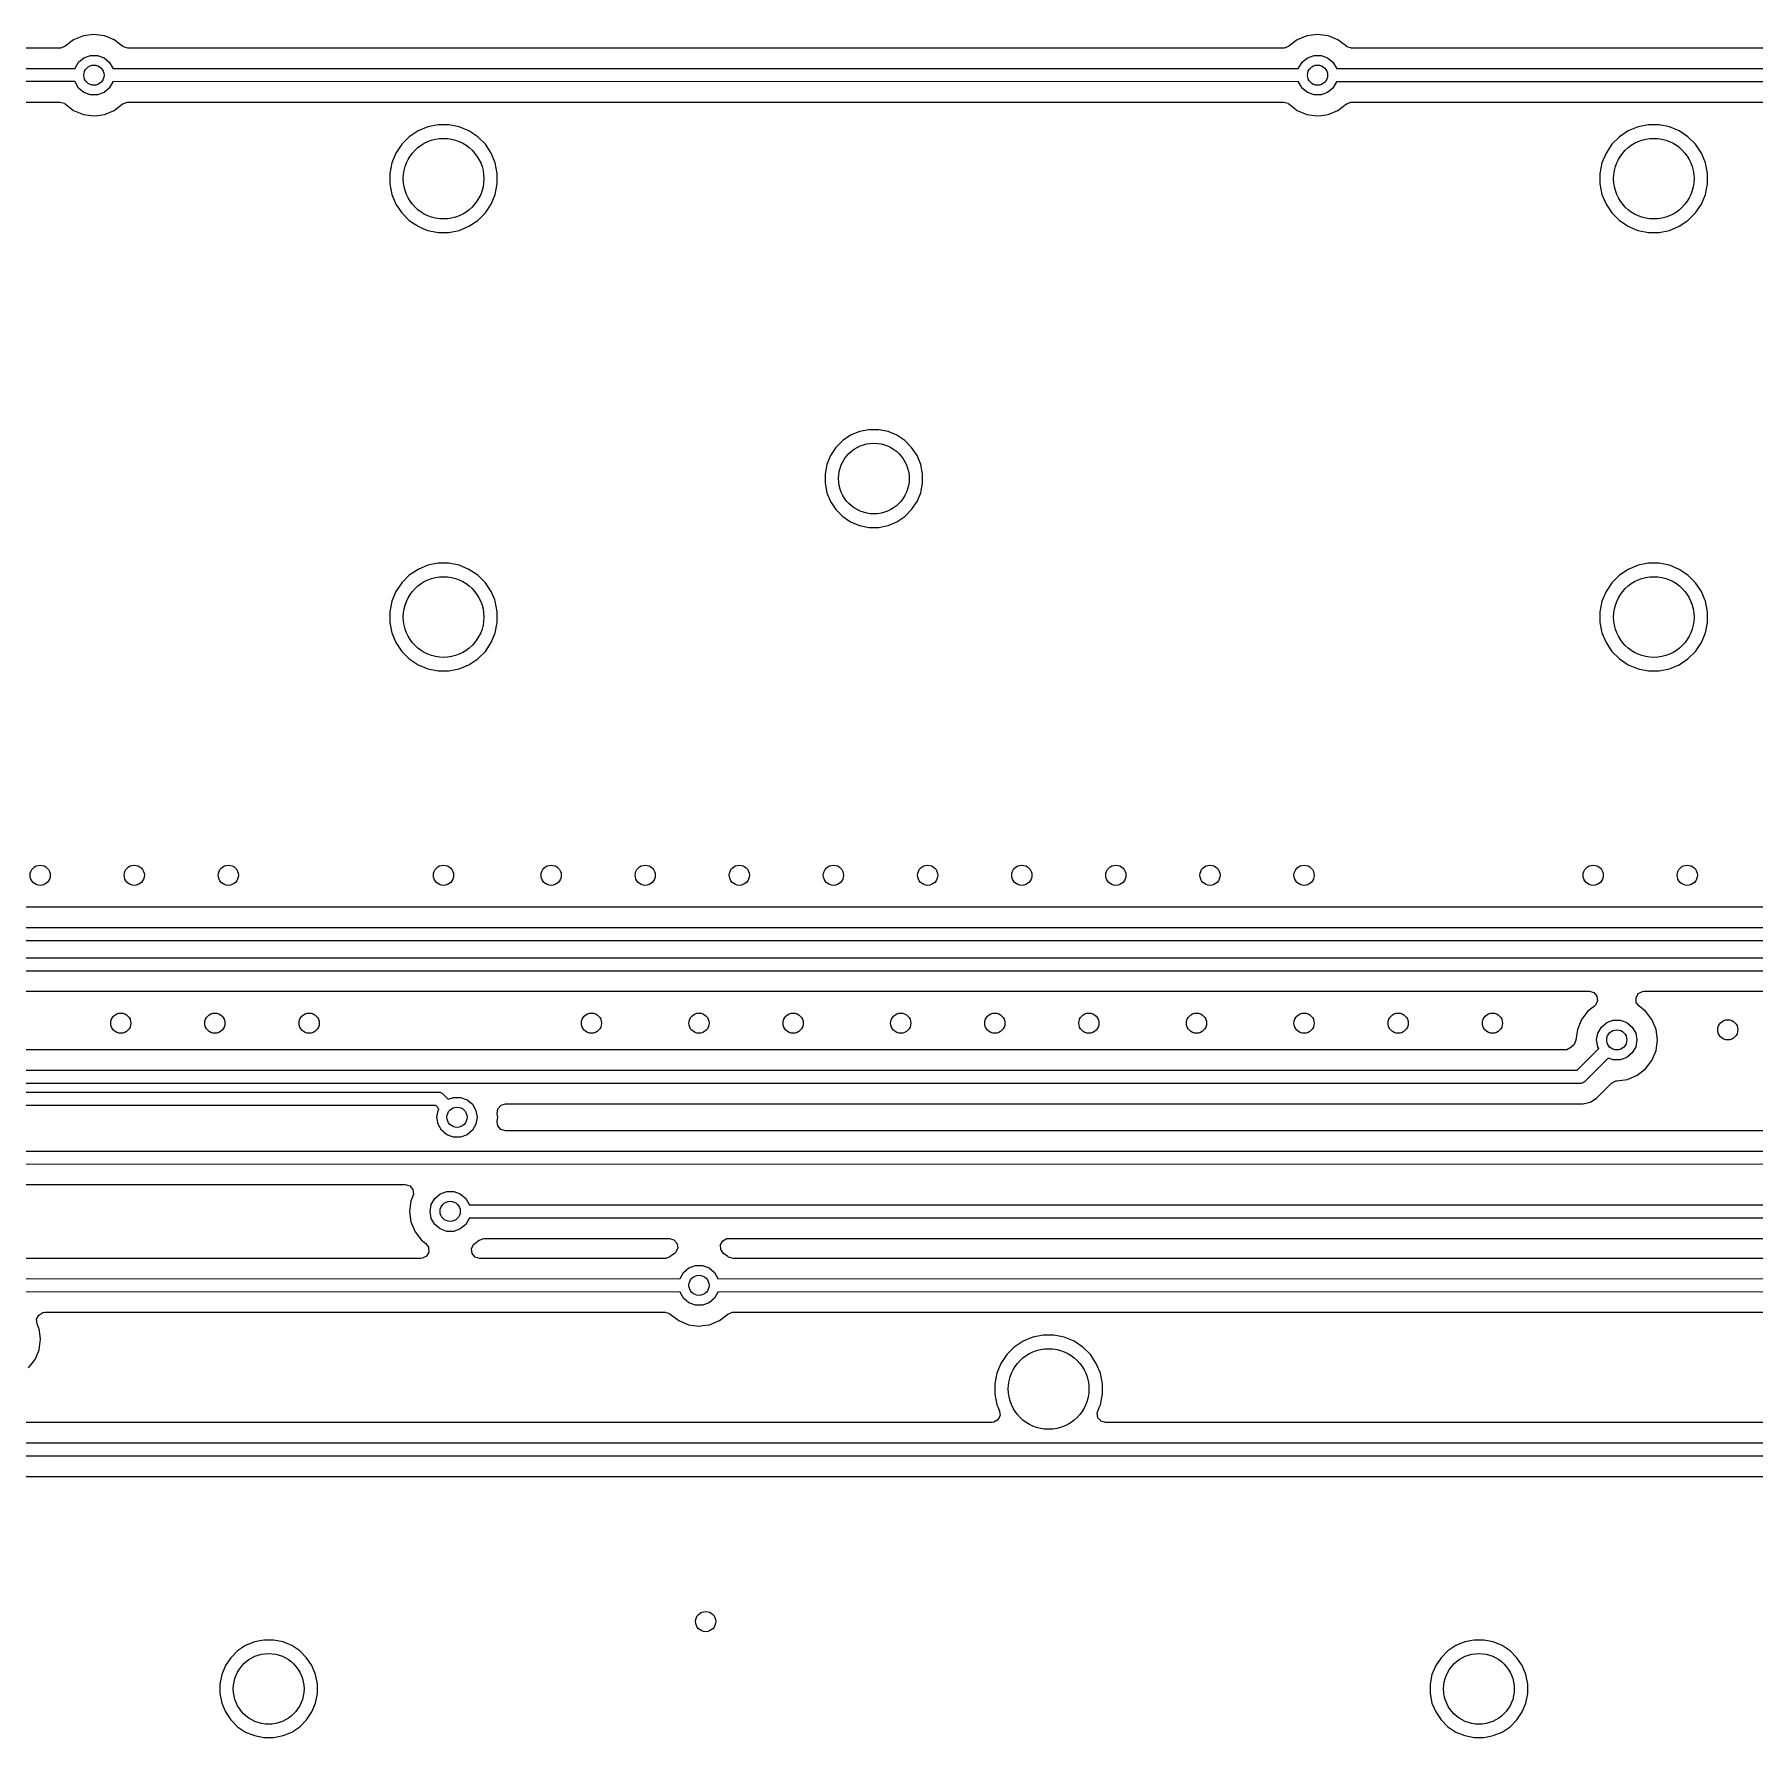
# Model space of a CAD drawing. Extents: x 0.7 to 11, y -6.1 to -1.6.
# Drawn here: x 6.536 to 7.543, y -4.887 to -3.89 of the extents above; entities that cross this region are included whole.
import ezdxf

# ---------------------------------------------------------------- set-up
doc = ezdxf.new("R2010")
doc.units = 0
doc.header["$MEASUREMENT"] = 0
doc.layers.add('BLACK', color=7, linetype='CONTINUOUS')

msp = doc.modelspace()

# ---------------------------------------------------------------- linework, layer by layer
at = {"layer": 'BLACK', "linetype": 'CONTINUOUS'}
for p, q in [((6.5509, -3.8976), (5.8821, -3.8976)), ((6.5513, -3.8976), (6.5509, -3.8976)), ((6.5539, -3.8966), (6.5513, -3.8976)), ((6.554, -3.8965), (6.5539, -3.8966)), ((6.5589, -3.8927), (6.554, -3.8965)), ((6.554, -3.8965), (6.554, -3.8965)), ((6.5647, -3.8904), (6.5589, -3.8927)), ((6.5589, -3.8927), (6.5589, -3.8927)), ((6.5709, -3.8895), (6.5647, -3.8904)), ((6.5647, -3.8904), (6.5647, -3.8904)), ((6.577, -3.8904), (6.5709, -3.8895)), ((6.5709, -3.8895), (6.5709, -3.8895)), ((6.5787, -3.891), (6.577, -3.8904)), ((6.577, -3.8904), (6.577, -3.8904)), ((6.5828, -3.8927), (6.5787, -3.891)), ((6.5877, -3.8965), (6.5828, -3.8927)), ((6.5878, -3.8966), (6.5877, -3.8965)), ((6.5877, -3.8965), (6.5877, -3.8965)), ((6.5882, -3.8968), (6.5878, -3.8966)), ((6.5908, -3.8976), (6.5882, -3.8968)), ((7.2675, -3.8976), (6.5908, -3.8976)), ((7.2679, -3.8976), (7.2675, -3.8976)), ((7.2704, -3.8966), (7.2679, -3.8976)), ((7.2705, -3.8965), (7.2704, -3.8966)), ((7.2755, -3.8927), (7.2705, -3.8965)), ((7.2705, -3.8965), (7.2705, -3.8965)), ((7.2812, -3.8904), (7.2755, -3.8927)), ((7.2755, -3.8927), (7.2755, -3.8927)), ((7.2874, -3.8895), (7.2812, -3.8904)), ((7.2812, -3.8904), (7.2812, -3.8904)), ((7.2936, -3.8904), (7.2874, -3.8895)), ((7.2874, -3.8895), (7.2874, -3.8895)), ((7.2952, -3.891), (7.2936, -3.8904)), ((7.2936, -3.8904), (7.2936, -3.8904)), ((7.2993, -3.8927), (7.2952, -3.891)), ((7.3043, -3.8965), (7.2993, -3.8927)), ((7.3044, -3.8966), (7.3043, -3.8965)), ((7.3043, -3.8965), (7.3043, -3.8965)), ((7.3047, -3.8968), (7.3044, -3.8966)), ((7.3073, -3.8976), (7.3047, -3.8968)), ((7.9682, -3.8976), (7.3073, -3.8976)), ((6.5598, -3.9093), (6.5618, -3.9058)), ((6.5618, -3.9058), (6.565, -3.9032)), ((6.565, -3.9032), (6.5688, -3.9018)), ((6.5688, -3.9018), (6.5729, -3.9018)), ((6.5729, -3.9018), (6.5768, -3.9032)), ((6.5768, -3.9032), (6.5799, -3.9058)), ((6.5799, -3.9058), (6.582, -3.9093)), ((7.2763, -3.9093), (7.2784, -3.9058)), ((7.2784, -3.9058), (7.2815, -3.9032)), ((7.2815, -3.9032), (7.2854, -3.9018)), ((7.2854, -3.9018), (7.2895, -3.9018)), ((7.2895, -3.9018), (7.2933, -3.9032)), ((7.2933, -3.9032), (7.2964, -3.9058)), ((7.2964, -3.9058), (7.2985, -3.9093)), ((5.8733, -3.9095), (6.5597, -3.9095)), ((6.5597, -3.9172), (5.8733, -3.9173)), ((6.5597, -3.9095), (6.5598, -3.9093)), ((6.5598, -3.9174), (6.5597, -3.9172)), ((6.5618, -3.921), (6.5598, -3.9174)), ((6.582, -3.9174), (6.5799, -3.921)), ((6.582, -3.9093), (6.582, -3.9095)), ((6.582, -3.9095), (7.2763, -3.9095)), ((7.2763, -3.9172), (6.582, -3.9173)), ((6.582, -3.9173), (6.582, -3.9174)), ((7.2763, -3.9095), (7.2763, -3.9093)), ((7.2763, -3.9174), (7.2763, -3.9172)), ((7.2784, -3.921), (7.2763, -3.9174)), ((7.2985, -3.9174), (7.2964, -3.921)), ((7.2985, -3.9093), (7.2985, -3.9095)), ((7.2985, -3.9095), (7.9771, -3.9095)), ((7.9771, -3.9172), (7.2985, -3.9173)), ((7.2985, -3.9173), (7.2985, -3.9174)), ((6.565, -3.9236), (6.5618, -3.921)), ((6.5688, -3.925), (6.565, -3.9236)), ((6.5729, -3.925), (6.5688, -3.925)), ((6.5768, -3.9236), (6.5729, -3.925)), ((6.5799, -3.921), (6.5768, -3.9236)), ((7.2815, -3.9236), (7.2784, -3.921)), ((7.2854, -3.925), (7.2815, -3.9236)), ((7.2895, -3.925), (7.2854, -3.925)), ((7.2933, -3.9236), (7.2895, -3.925)), ((7.2964, -3.921), (7.2933, -3.9236)), ((5.8821, -3.9292), (6.5509, -3.9292)), ((6.5509, -3.9292), (6.5536, -3.9299)), ((6.5536, -3.9299), (6.5539, -3.9302)), ((6.5539, -3.9302), (6.554, -3.9302)), ((6.554, -3.9302), (6.554, -3.9302)), ((6.554, -3.9302), (6.5589, -3.934)), ((6.5589, -3.934), (6.5647, -3.9364)), ((6.5647, -3.9364), (6.5678, -3.9368)), ((6.5678, -3.9368), (6.5709, -3.9372)), ((6.5709, -3.9372), (6.5729, -3.937)), ((6.5709, -3.9372), (6.5709, -3.9372)), ((6.5709, -3.9372), (6.5709, -3.9372)), ((6.5729, -3.937), (6.577, -3.9364)), ((6.577, -3.9364), (6.5828, -3.934)), ((6.5828, -3.934), (6.5877, -3.9302)), ((6.5877, -3.9302), (6.5877, -3.9302)), ((6.5877, -3.9302), (6.5878, -3.9302)), ((6.5878, -3.9302), (6.5904, -3.9292)), ((6.5904, -3.9292), (6.5908, -3.9292)), ((6.5908, -3.9292), (7.2675, -3.9292)), ((7.2675, -3.9292), (7.2701, -3.9299)), ((7.2701, -3.9299), (7.2704, -3.9302)), ((7.2704, -3.9302), (7.2705, -3.9302)), ((7.2705, -3.9302), (7.2705, -3.9302)), ((7.2705, -3.9302), (7.2755, -3.934)), ((7.2755, -3.934), (7.2812, -3.9364)), ((7.2812, -3.9364), (7.2843, -3.9368)), ((7.2843, -3.9368), (7.2874, -3.9372)), ((7.2874, -3.9372), (7.2895, -3.937)), ((7.2874, -3.9372), (7.2874, -3.9372)), ((7.2874, -3.9372), (7.2874, -3.9372)), ((7.2895, -3.937), (7.2936, -3.9364)), ((7.2936, -3.9364), (7.2993, -3.934)), ((7.2993, -3.934), (7.3043, -3.9302)), ((7.3043, -3.9302), (7.3043, -3.9302)), ((7.3043, -3.9302), (7.3044, -3.9302)), ((7.3044, -3.9302), (7.3069, -3.9292)), ((7.3069, -3.9292), (7.3073, -3.9292)), ((7.3073, -3.9292), (7.9682, -3.9292)), ((6.7607, -3.9461), (6.7555, -3.9495)), ((6.7664, -3.9437), (6.7607, -3.9461)), ((6.7607, -3.9461), (6.7607, -3.9461)), ((6.7725, -3.9425), (6.7664, -3.9437)), ((6.7664, -3.9437), (6.7664, -3.9437)), ((6.7787, -3.9425), (6.7725, -3.9425)), ((6.7725, -3.9425), (6.7725, -3.9425)), ((6.7848, -3.9437), (6.7787, -3.9425)), ((6.7787, -3.9425), (6.7787, -3.9425)), ((6.7905, -3.9461), (6.7848, -3.9437)), ((6.7848, -3.9437), (6.7848, -3.9437)), ((6.7957, -3.9495), (6.7905, -3.9461)), ((6.7905, -3.9461), (6.7905, -3.9461)), ((7.4693, -3.9461), (7.4642, -3.9495)), ((7.4751, -3.9437), (7.4693, -3.9461)), ((7.4693, -3.9461), (7.4693, -3.9461)), ((7.4811, -3.9425), (7.4751, -3.9437)), ((7.4751, -3.9437), (7.4751, -3.9437)), ((7.4874, -3.9425), (7.4811, -3.9425)), ((7.4811, -3.9425), (7.4811, -3.9425)), ((7.4934, -3.9437), (7.4874, -3.9425)), ((7.4874, -3.9425), (7.4874, -3.9425)), ((7.4992, -3.9461), (7.4934, -3.9437)), ((7.4934, -3.9437), (7.4934, -3.9437)), ((7.5043, -3.9495), (7.4992, -3.9461)), ((7.4992, -3.9461), (7.4992, -3.9461)), ((6.7511, -3.9539), (6.7477, -3.9591)), ((6.7555, -3.9495), (6.7511, -3.9539)), ((6.7511, -3.9539), (6.7511, -3.9539)), ((6.7555, -3.9495), (6.7555, -3.9495)), ((6.8001, -3.9539), (6.7957, -3.9495)), ((6.7957, -3.9495), (6.7957, -3.9495)), ((6.8035, -3.9591), (6.8001, -3.9539)), ((6.8001, -3.9539), (6.8001, -3.9539)), ((7.4598, -3.9539), (7.4563, -3.9591)), ((7.4642, -3.9495), (7.4598, -3.9539)), ((7.4598, -3.9539), (7.4598, -3.9539)), ((7.4642, -3.9495), (7.4642, -3.9495)), ((7.5087, -3.9539), (7.5043, -3.9495)), ((7.5043, -3.9495), (7.5043, -3.9495)), ((7.5122, -3.9591), (7.5087, -3.9539)), ((7.5087, -3.9539), (7.5087, -3.9539)), ((6.7453, -3.9648), (6.7441, -3.9709)), ((6.7477, -3.9591), (6.7453, -3.9648)), ((6.7453, -3.9648), (6.7453, -3.9648)), ((6.7477, -3.9591), (6.7477, -3.9591)), ((6.8059, -3.9648), (6.8035, -3.9591)), ((6.8035, -3.9591), (6.8035, -3.9591)), ((6.8071, -3.9709), (6.8059, -3.9648)), ((6.8059, -3.9648), (6.8059, -3.9648)), ((6.8059, -3.9648), (6.8059, -3.9648)), ((7.4539, -3.9648), (7.4527, -3.9709)), ((7.4563, -3.9591), (7.4539, -3.9648)), ((7.4539, -3.9648), (7.4539, -3.9648)), ((7.4563, -3.9591), (7.4563, -3.9591)), ((7.5146, -3.9648), (7.5122, -3.9591)), ((7.5122, -3.9591), (7.5122, -3.9591)), ((7.5158, -3.9709), (7.5146, -3.9648)), ((7.5146, -3.9648), (7.5146, -3.9648)), ((7.5146, -3.9648), (7.5146, -3.9648)), ((6.7441, -3.9709), (6.7441, -3.9771)), ((6.7441, -3.9771), (6.7453, -3.9832)), ((6.8059, -3.9832), (6.8071, -3.9771)), ((6.8071, -3.9771), (6.8071, -3.9709)), ((6.8071, -3.9709), (6.8071, -3.9709)), ((6.8071, -3.9709), (6.8071, -3.9709)), ((7.4527, -3.9709), (7.4527, -3.9771)), ((7.4527, -3.9771), (7.4539, -3.9832)), ((7.5146, -3.9832), (7.5158, -3.9771)), ((7.5158, -3.9771), (7.5158, -3.9709)), ((7.5158, -3.9709), (7.5158, -3.9709)), ((7.5158, -3.9709), (7.5158, -3.9709)), ((6.7453, -3.9832), (6.7453, -3.9832)), ((6.7453, -3.9832), (6.7477, -3.9889)), ((6.8035, -3.9889), (6.8059, -3.9832)), ((7.4539, -3.9832), (7.4539, -3.9832)), ((7.4539, -3.9832), (7.4563, -3.9889)), ((7.5122, -3.9889), (7.5146, -3.9832)), ((6.7477, -3.9889), (6.7477, -3.9889)), ((6.7477, -3.9889), (6.7511, -3.9941)), ((6.7511, -3.9941), (6.7511, -3.9941)), ((6.7511, -3.9941), (6.7555, -3.9985)), ((6.7555, -3.9985), (6.7555, -3.9985)), ((6.7555, -3.9985), (6.7607, -4.0019)), ((6.7905, -4.0019), (6.7957, -3.9985)), ((6.7957, -3.9985), (6.8001, -3.9941)), ((6.8001, -3.9941), (6.8035, -3.9889)), ((7.4563, -3.9889), (7.4563, -3.9889)), ((7.4563, -3.9889), (7.4598, -3.9941)), ((7.4598, -3.9941), (7.4598, -3.9941)), ((7.4598, -3.9941), (7.4642, -3.9985)), ((7.4642, -3.9985), (7.4642, -3.9985)), ((7.4642, -3.9985), (7.4693, -4.0019)), ((7.4992, -4.0019), (7.5043, -3.9985)), ((7.5043, -3.9985), (7.5087, -3.9941)), ((7.5087, -3.9941), (7.5122, -3.9889)), ((6.7607, -4.0019), (6.7607, -4.0019)), ((6.7607, -4.0019), (6.7638, -4.0033)), ((6.7638, -4.0033), (6.7664, -4.0043)), ((6.7664, -4.0043), (6.7725, -4.0055)), ((6.7725, -4.0055), (6.7725, -4.0055)), ((6.7725, -4.0055), (6.7725, -4.0055)), ((6.7725, -4.0055), (6.7787, -4.0055)), ((6.7787, -4.0055), (6.7848, -4.0043)), ((6.7787, -4.0055), (6.7787, -4.0055)), ((6.7848, -4.0043), (6.7905, -4.0019)), ((7.4693, -4.0019), (7.4693, -4.0019)), ((7.4693, -4.0019), (7.4725, -4.0033)), ((7.4725, -4.0033), (7.4751, -4.0043)), ((7.4751, -4.0043), (7.4811, -4.0055)), ((7.4811, -4.0055), (7.4811, -4.0055)), ((7.4811, -4.0055), (7.4811, -4.0055)), ((7.4811, -4.0055), (7.4874, -4.0055)), ((7.4874, -4.0055), (7.4934, -4.0043)), ((7.4874, -4.0055), (7.4874, -4.0055)), ((7.4934, -4.0043), (7.4992, -4.0019)), ((7.0094, -4.1274), (7.0054, -4.1314)), ((7.014, -4.1243), (7.0094, -4.1274)), ((7.0094, -4.1274), (7.0094, -4.1274)), ((7.0192, -4.1221), (7.014, -4.1243)), ((7.014, -4.1243), (7.014, -4.1243)), ((7.0247, -4.121), (7.0192, -4.1221)), ((7.0192, -4.1221), (7.0192, -4.1221)), ((7.0304, -4.121), (7.0247, -4.121)), ((7.0247, -4.121), (7.0247, -4.121)), ((7.0359, -4.1221), (7.0304, -4.121)), ((7.0304, -4.121), (7.0304, -4.121)), ((7.0411, -4.1243), (7.0359, -4.1221)), ((7.0359, -4.1221), (7.0359, -4.1221)), ((7.0458, -4.1274), (7.0411, -4.1243)), ((7.0411, -4.1243), (7.0411, -4.1243)), ((7.0497, -4.1314), (7.0458, -4.1274)), ((7.0458, -4.1274), (7.0458, -4.1274)), ((7.0022, -4.1361), (7.0001, -4.1413)), ((7.0054, -4.1314), (7.0022, -4.1361)), ((7.0022, -4.1361), (7.0022, -4.1361)), ((7.0054, -4.1314), (7.0054, -4.1314)), ((7.0529, -4.1361), (7.0497, -4.1314)), ((7.0497, -4.1314), (7.0497, -4.1314)), ((7.055, -4.1413), (7.0529, -4.1361)), ((7.0529, -4.1361), (7.0529, -4.1361)), ((7.0529, -4.1361), (7.0529, -4.1361)), ((7.0001, -4.1413), (6.999, -4.1468)), ((6.999, -4.1468), (6.999, -4.1468)), ((6.999, -4.1468), (6.999, -4.1524)), ((7.0001, -4.1413), (7.0001, -4.1413)), ((7.0561, -4.1468), (7.055, -4.1413)), ((7.055, -4.1413), (7.055, -4.1413)), ((7.055, -4.1413), (7.055, -4.1413)), ((7.0561, -4.1524), (7.0561, -4.1468)), ((7.0561, -4.1468), (7.0561, -4.1468)), ((6.999, -4.1524), (6.999, -4.1524)), ((6.999, -4.1524), (6.999, -4.1524)), ((6.999, -4.1524), (7.0001, -4.1579)), ((7.0001, -4.1579), (7.0001, -4.1579)), ((7.0001, -4.1579), (7.0022, -4.1631)), ((7.0529, -4.1631), (7.055, -4.1579)), ((7.055, -4.1579), (7.0561, -4.1524)), ((7.0561, -4.1524), (7.0561, -4.1524)), ((7.0022, -4.1631), (7.0022, -4.1631)), ((7.0022, -4.1631), (7.0054, -4.1678)), ((7.0054, -4.1678), (7.0054, -4.1678)), ((7.0054, -4.1678), (7.0094, -4.1718)), ((7.0458, -4.1718), (7.0497, -4.1678)), ((7.0497, -4.1678), (7.0529, -4.1631)), ((7.0094, -4.1718), (7.0094, -4.1718)), ((7.0094, -4.1718), (7.014, -4.1749)), ((7.014, -4.1749), (7.014, -4.1749)), ((7.014, -4.1749), (7.014, -4.1749)), ((7.014, -4.1749), (7.0192, -4.1771)), ((7.0192, -4.1771), (7.0192, -4.1771)), ((7.0192, -4.1771), (7.0192, -4.1771)), ((7.0192, -4.1771), (7.0247, -4.1782)), ((7.0247, -4.1782), (7.0247, -4.1782)), ((7.0247, -4.1782), (7.0304, -4.1782)), ((7.0304, -4.1782), (7.0341, -4.1774)), ((7.0341, -4.1774), (7.0359, -4.1771)), ((7.0359, -4.1771), (7.0411, -4.1749)), ((7.0411, -4.1749), (7.0458, -4.1718)), ((6.7725, -4.1992), (6.7664, -4.2004)), ((6.7787, -4.1992), (6.7725, -4.1992)), ((6.7725, -4.1992), (6.7725, -4.1992)), ((6.7848, -4.2004), (6.7787, -4.1992)), ((6.7787, -4.1992), (6.7787, -4.1992)), ((7.4811, -4.1992), (7.4751, -4.2004)), ((7.4874, -4.1992), (7.4811, -4.1992)), ((7.4811, -4.1992), (7.4811, -4.1992)), ((7.4934, -4.2004), (7.4874, -4.1992)), ((7.4874, -4.1992), (7.4874, -4.1992)), ((6.7555, -4.2062), (6.7511, -4.2106)), ((6.7607, -4.2028), (6.7555, -4.2062)), ((6.7555, -4.2062), (6.7555, -4.2062)), ((6.7664, -4.2004), (6.7607, -4.2028)), ((6.7607, -4.2028), (6.7607, -4.2028)), ((6.7664, -4.2004), (6.7664, -4.2004)), ((6.7905, -4.2028), (6.7848, -4.2004)), ((6.7848, -4.2004), (6.7848, -4.2004)), ((6.7957, -4.2062), (6.7905, -4.2028)), ((6.7905, -4.2028), (6.7905, -4.2028)), ((6.8001, -4.2106), (6.7957, -4.2062)), ((6.7957, -4.2062), (6.7957, -4.2062)), ((7.4642, -4.2062), (7.4598, -4.2106)), ((7.4693, -4.2028), (7.4642, -4.2062)), ((7.4642, -4.2062), (7.4642, -4.2062)), ((7.4751, -4.2004), (7.4693, -4.2028)), ((7.4693, -4.2028), (7.4693, -4.2028)), ((7.4751, -4.2004), (7.4751, -4.2004)), ((7.4992, -4.2028), (7.4934, -4.2004)), ((7.4934, -4.2004), (7.4934, -4.2004)), ((7.5043, -4.2062), (7.4992, -4.2028)), ((7.4992, -4.2028), (7.4992, -4.2028)), ((7.5087, -4.2106), (7.5043, -4.2062)), ((7.5043, -4.2062), (7.5043, -4.2062)), ((6.7477, -4.2158), (6.7453, -4.2215)), ((6.7511, -4.2106), (6.7477, -4.2158)), ((6.7477, -4.2158), (6.7477, -4.2158)), ((6.7511, -4.2106), (6.7511, -4.2106)), ((6.8035, -4.2158), (6.8001, -4.2106)), ((6.8001, -4.2106), (6.8001, -4.2106)), ((6.8056, -4.2207), (6.8035, -4.2158)), ((6.8035, -4.2158), (6.8035, -4.2158)), ((7.4563, -4.2158), (7.4539, -4.2215)), ((7.4598, -4.2106), (7.4563, -4.2158)), ((7.4563, -4.2158), (7.4563, -4.2158)), ((7.4598, -4.2106), (7.4598, -4.2106)), ((7.5122, -4.2158), (7.5087, -4.2106)), ((7.5087, -4.2106), (7.5087, -4.2106)), ((7.5142, -4.2207), (7.5122, -4.2158)), ((7.5122, -4.2158), (7.5122, -4.2158)), ((6.7453, -4.2215), (6.7441, -4.2276)), ((6.7441, -4.2276), (6.7441, -4.2338)), ((6.7453, -4.2215), (6.7453, -4.2215)), ((6.8059, -4.2215), (6.8056, -4.2207)), ((6.8071, -4.2276), (6.8059, -4.2215)), ((6.8059, -4.2215), (6.8059, -4.2215)), ((6.8071, -4.2338), (6.8071, -4.2276)), ((6.8071, -4.2276), (6.8071, -4.2276)), ((6.8071, -4.2276), (6.8071, -4.2276)), ((7.4539, -4.2215), (7.4527, -4.2276)), ((7.4527, -4.2276), (7.4527, -4.2338)), ((7.4539, -4.2215), (7.4539, -4.2215)), ((7.5146, -4.2215), (7.5142, -4.2207)), ((7.5158, -4.2276), (7.5146, -4.2215)), ((7.5146, -4.2215), (7.5146, -4.2215)), ((7.5158, -4.2338), (7.5158, -4.2276)), ((7.5158, -4.2276), (7.5158, -4.2276)), ((7.5158, -4.2276), (7.5158, -4.2276)), ((6.7441, -4.2338), (6.7453, -4.2399)), ((6.7453, -4.2399), (6.7453, -4.2399)), ((6.7453, -4.2399), (6.7477, -4.2456)), ((6.8035, -4.2456), (6.8059, -4.2399)), ((6.8059, -4.2399), (6.8071, -4.2338)), ((7.4527, -4.2338), (7.4539, -4.2399)), ((7.4539, -4.2399), (7.4539, -4.2399)), ((7.4539, -4.2399), (7.4563, -4.2456)), ((7.5122, -4.2456), (7.5146, -4.2399)), ((7.5146, -4.2399), (7.5158, -4.2338)), ((6.7477, -4.2456), (6.7477, -4.2456)), ((6.7477, -4.2456), (6.7511, -4.2508)), ((6.8001, -4.2508), (6.8035, -4.2456)), ((7.4563, -4.2456), (7.4563, -4.2456)), ((7.4563, -4.2456), (7.4598, -4.2508)), ((7.5087, -4.2508), (7.5122, -4.2456)), ((6.7511, -4.2508), (6.7511, -4.2508)), ((6.7511, -4.2508), (6.7555, -4.2552)), ((6.7555, -4.2552), (6.7555, -4.2552)), ((6.7555, -4.2552), (6.7607, -4.2586)), ((6.7607, -4.2586), (6.7607, -4.2586)), ((6.7607, -4.2586), (6.7664, -4.261)), ((6.7848, -4.261), (6.7905, -4.2586)), ((6.7905, -4.2586), (6.7957, -4.2552)), ((6.7957, -4.2552), (6.8001, -4.2508)), ((7.4598, -4.2508), (7.4598, -4.2508)), ((7.4598, -4.2508), (7.4642, -4.2552)), ((7.4642, -4.2552), (7.4642, -4.2552)), ((7.4642, -4.2552), (7.4693, -4.2586)), ((7.4693, -4.2586), (7.4693, -4.2586)), ((7.4693, -4.2586), (7.4751, -4.261)), ((7.4934, -4.261), (7.4992, -4.2586)), ((7.4992, -4.2586), (7.5043, -4.2552)), ((7.5043, -4.2552), (7.5087, -4.2508)), ((6.7664, -4.261), (6.7664, -4.261)), ((6.7664, -4.261), (6.7725, -4.2622)), ((6.7725, -4.2622), (6.7725, -4.2622)), ((6.7725, -4.2622), (6.7725, -4.2622)), ((6.7725, -4.2622), (6.7787, -4.2622)), ((6.7787, -4.2622), (6.7848, -4.261)), ((6.7787, -4.2622), (6.7787, -4.2622)), ((7.4751, -4.261), (7.4751, -4.261)), ((7.4751, -4.261), (7.4811, -4.2622)), ((7.4811, -4.2622), (7.4811, -4.2622)), ((7.4811, -4.2622), (7.4811, -4.2622)), ((7.4811, -4.2622), (7.4874, -4.2622)), ((7.4874, -4.2622), (7.4934, -4.261)), ((7.4874, -4.2622), (7.4874, -4.2622)), ((10.6319, -4.4006), (5.3019, -4.4006)), ((5.2987, -4.4125), (10.6417, -4.4124)), ((10.641, -4.4202), (5.301, -4.4203)), ((5.3061, -4.4302), (10.6417, -4.4301)), ((10.641, -4.4379), (5.3083, -4.438)), ((5.3154, -4.4498), (7.4466, -4.4498)), ((7.4466, -4.4498), (7.4492, -4.4506)), ((7.4492, -4.4506), (7.451, -4.4527)), ((7.4739, -4.4536), (7.4752, -4.4512)), ((7.4752, -4.4512), (7.4777, -4.4499)), ((7.4777, -4.4499), (7.4786, -4.4498)), ((7.4786, -4.4498), (10.6358, -4.4498)), ((7.4457, -4.4615), (7.4419, -4.4664)), ((7.4495, -4.4586), (7.4457, -4.4615)), ((7.4502, -4.4579), (7.4495, -4.4586)), ((7.4514, -4.4554), (7.4502, -4.4579)), ((7.451, -4.4527), (7.4514, -4.4554)), ((7.474, -4.4564), (7.4739, -4.4536)), ((7.4757, -4.4586), (7.474, -4.4564)), ((7.4795, -4.4615), (7.4757, -4.4586)), ((7.4832, -4.4664), (7.4795, -4.4615)), ((7.4396, -4.4722), (7.4387, -4.4785)), ((7.4419, -4.4664), (7.4396, -4.4722)), ((7.4396, -4.4722), (7.4396, -4.4722)), ((7.4515, -4.4743), (7.4536, -4.4708)), ((7.4536, -4.4708), (7.4567, -4.4681)), ((7.4567, -4.4681), (7.4605, -4.4667)), ((7.4605, -4.4667), (7.4646, -4.4667)), ((7.4646, -4.4667), (7.4685, -4.4681)), ((7.4685, -4.4681), (7.4716, -4.4708)), ((7.4716, -4.4708), (7.4737, -4.4743)), ((7.4856, -4.4722), (7.4832, -4.4664)), ((7.4864, -4.4783), (7.4856, -4.4722)), ((7.4373, -4.4813), (7.4358, -4.4828)), ((7.4376, -4.481), (7.4373, -4.4813)), ((7.4387, -4.4785), (7.4376, -4.481)), ((7.4508, -4.4783), (7.4515, -4.4743)), ((7.4515, -4.4824), (7.4508, -4.4783)), ((7.4521, -4.4834), (7.4515, -4.4824)), ((7.4737, -4.4824), (7.4716, -4.4859)), ((7.4737, -4.4743), (7.4744, -4.4783)), ((7.4744, -4.4783), (7.4737, -4.4824)), ((7.4856, -4.4845), (7.4864, -4.4783)), ((7.4324, -4.4842), (6.0137, -4.4842)), ((7.4334, -4.4841), (7.4324, -4.4842)), ((7.4358, -4.4828), (7.4334, -4.4841)), ((7.4394, -4.4961), (7.4521, -4.4834)), ((7.4576, -4.4889), (7.4437, -4.5028)), ((7.4605, -4.49), (7.4576, -4.4889)), ((7.4646, -4.49), (7.4605, -4.49)), ((7.4685, -4.4886), (7.4646, -4.49)), ((7.4716, -4.4859), (7.4685, -4.4886)), ((7.4795, -4.4952), (7.4832, -4.4903)), ((7.4832, -4.4903), (7.4856, -4.4845)), ((6.015, -4.4961), (7.4394, -4.4961)), ((7.4596, -4.5036), (7.4621, -4.5023)), ((7.4621, -4.5023), (7.4625, -4.5022)), ((7.4625, -4.5022), (7.4626, -4.5022)), ((7.4626, -4.5022), (7.4688, -4.5014)), ((7.4626, -4.5022), (7.4626, -4.5022)), ((7.4688, -4.5014), (7.4745, -4.499)), ((7.4745, -4.499), (7.4795, -4.4952)), ((7.4417, -4.5039), (6.0173, -4.5039)), ((6.048, -4.509), (6.7727, -4.5089)), ((6.7727, -4.5089), (6.7735, -4.509)), ((6.7735, -4.509), (6.7749, -4.5096)), ((6.7749, -4.5096), (6.7784, -4.5131)), ((6.7784, -4.5131), (6.7814, -4.512)), ((6.7814, -4.512), (6.7855, -4.512)), ((6.7855, -4.512), (6.7894, -4.5134)), ((7.4431, -4.5033), (7.4417, -4.5039)), ((7.4437, -4.5028), (7.4431, -4.5033)), ((7.4506, -4.5126), (7.4596, -4.5036)), ((6.771, -4.5167), (6.0503, -4.5168)), ((6.7729, -4.5186), (6.771, -4.5167)), ((6.7717, -4.5236), (6.7724, -4.5196)), ((6.7724, -4.5196), (6.7729, -4.5186)), ((6.7894, -4.5134), (6.7925, -4.516)), ((6.7925, -4.516), (6.7946, -4.5196)), ((6.7946, -4.5196), (6.7953, -4.5236)), ((6.807, -4.5213), (6.8074, -4.5186)), ((6.8073, -4.5236), (6.807, -4.5213)), ((6.8074, -4.5186), (6.8093, -4.5165)), ((6.8093, -4.5165), (6.8118, -4.5158)), ((6.8118, -4.5158), (7.443, -4.5158)), ((7.443, -4.5158), (7.447, -4.5147)), ((7.443, -4.5158), (7.443, -4.5158)), ((7.447, -4.5147), (7.4506, -4.5126)), ((6.7724, -4.5277), (6.7717, -4.5236)), ((6.7744, -4.5312), (6.7724, -4.5277)), ((6.7776, -4.5339), (6.7744, -4.5312)), ((6.7925, -4.5312), (6.7894, -4.5339)), ((6.7946, -4.5277), (6.7925, -4.5312)), ((6.7953, -4.5236), (6.7946, -4.5277)), ((6.807, -4.526), (6.8072, -4.5247)), ((6.8074, -4.5286), (6.807, -4.526)), ((6.8072, -4.5247), (6.8073, -4.5236)), ((6.8092, -4.5307), (6.8074, -4.5286)), ((6.8118, -4.5315), (6.8092, -4.5307)), ((10.4823, -4.5315), (6.8118, -4.5315)), ((6.7814, -4.5353), (6.7776, -4.5339)), ((6.7855, -4.5353), (6.7814, -4.5353)), ((6.7894, -4.5339), (6.7855, -4.5353)), ((10.5008, -4.5511), (5.5835, -4.5512)), ((5.5866, -4.5434), (10.4968, -4.5433)), ((5.5896, -4.563), (6.7531, -4.563)), ((6.7531, -4.563), (6.7558, -4.5638)), ((6.7565, -4.5726), (6.7557, -4.5787)), ((6.7558, -4.5638), (6.7576, -4.5659)), ((6.7577, -4.5698), (6.7565, -4.5726)), ((6.7565, -4.5726), (6.7565, -4.5726)), ((6.7576, -4.5659), (6.758, -4.5686)), ((6.758, -4.5686), (6.7577, -4.5698)), ((6.7684, -4.5747), (6.7705, -4.5711)), ((6.7705, -4.5711), (6.7736, -4.5685)), ((6.7736, -4.5685), (6.7775, -4.5671)), ((6.7775, -4.5671), (6.7816, -4.5671)), ((6.7816, -4.5671), (6.7854, -4.5685)), ((6.7854, -4.5685), (6.7886, -4.5711)), ((6.7886, -4.5711), (6.7906, -4.5747)), ((6.7557, -4.5787), (6.7557, -4.5787)), ((6.7557, -4.5787), (6.7565, -4.5849)), ((6.7677, -4.5787), (6.7684, -4.5747)), ((6.7684, -4.5828), (6.7677, -4.5787)), ((6.7705, -4.5863), (6.7684, -4.5828)), ((6.7906, -4.5828), (6.7886, -4.5863)), ((6.7906, -4.5747), (6.7907, -4.5749)), ((8.2593, -4.5826), (6.7906, -4.5827)), ((6.7906, -4.5827), (6.7906, -4.5828)), ((6.7907, -4.5749), (8.2543, -4.5748)), ((6.7565, -4.5849), (6.7565, -4.5849)), ((6.7565, -4.5849), (6.7589, -4.5907)), ((6.7589, -4.5907), (6.7627, -4.5956)), ((6.7736, -4.589), (6.7705, -4.5863)), ((6.7775, -4.5904), (6.7736, -4.589)), ((6.7816, -4.5904), (6.7775, -4.5904)), ((6.7854, -4.589), (6.7816, -4.5904)), ((6.7886, -4.5863), (6.7854, -4.589)), ((6.7627, -4.5956), (6.7652, -4.5975)), ((6.7652, -4.5975), (6.7668, -4.5997)), ((6.767, -4.6025), (6.7656, -4.6049)), ((6.7668, -4.5997), (6.767, -4.6025)), ((6.792, -4.6007), (6.7932, -4.5982)), ((6.7924, -4.6034), (6.792, -4.6007)), ((6.7932, -4.5982), (6.7939, -4.5975)), ((6.7939, -4.5975), (6.7964, -4.5956)), ((6.7964, -4.5956), (6.7965, -4.5955)), ((6.7964, -4.5956), (6.7964, -4.5956)), ((6.7965, -4.5955), (6.7991, -4.5945)), ((6.7991, -4.5945), (6.7995, -4.5945)), ((6.7995, -4.5945), (6.9079, -4.5945)), ((6.9079, -4.5945), (6.9105, -4.5953)), ((6.9108, -4.6033), (6.9083, -4.6052)), ((6.9105, -4.5953), (6.9123, -4.5974)), ((6.9116, -4.6026), (6.9108, -4.6033)), ((6.9127, -4.6001), (6.9116, -4.6026)), ((6.9123, -4.5974), (6.9127, -4.6001)), ((6.9378, -4.5983), (6.9391, -4.5959)), ((6.9379, -4.601), (6.9378, -4.5983)), ((6.9396, -4.6033), (6.9379, -4.601)), ((6.9391, -4.5959), (6.9415, -4.5946)), ((6.9421, -4.6052), (6.9396, -4.6033)), ((6.9415, -4.5946), (6.9425, -4.5945)), ((6.9425, -4.5945), (7.6165, -4.5945)), ((6.7622, -4.6063), (6.2365, -4.6063)), ((6.7632, -4.6062), (6.7622, -4.6063)), ((6.7656, -4.6049), (6.7632, -4.6062)), ((6.7942, -4.6055), (6.7924, -4.6034)), ((6.7969, -4.6063), (6.7942, -4.6055)), ((6.9053, -4.6063), (6.7969, -4.6063)), ((6.9057, -4.6063), (6.9053, -4.6063)), ((6.9082, -4.6053), (6.9057, -4.6063)), ((6.9083, -4.6052), (6.9082, -4.6053)), ((6.9083, -4.6052), (6.9083, -4.6052)), ((6.9161, -4.6145), (6.9193, -4.6118)), ((6.9193, -4.6118), (6.9231, -4.6104)), ((6.9231, -4.6104), (6.9272, -4.6104)), ((6.9272, -4.6104), (6.9311, -4.6118)), ((6.9311, -4.6118), (6.9342, -4.6145)), ((6.9422, -4.6053), (6.9421, -4.6052)), ((6.9421, -4.6052), (6.9421, -4.6052)), ((6.9425, -4.6055), (6.9422, -4.6053)), ((6.9451, -4.6063), (6.9425, -4.6055)), ((7.6139, -4.6063), (6.9451, -4.6063)), ((6.2277, -4.6182), (6.9141, -4.6181)), ((6.9141, -4.618), (6.9161, -4.6145)), ((6.9141, -4.6181), (6.9141, -4.618)), ((6.9342, -4.6145), (6.9363, -4.618)), ((6.9363, -4.618), (6.9363, -4.6182)), ((6.9363, -4.6182), (7.6227, -4.6181)), ((6.9141, -4.6259), (6.2277, -4.626)), ((6.9141, -4.6261), (6.9141, -4.6259)), ((6.9161, -4.6296), (6.9141, -4.6261)), ((6.9193, -4.6323), (6.9161, -4.6296)), ((6.9231, -4.6337), (6.9193, -4.6323)), ((6.9311, -4.6323), (6.9272, -4.6337)), ((6.9342, -4.6296), (6.9311, -4.6323)), ((6.9363, -4.6261), (6.9342, -4.6296)), ((7.6227, -4.6259), (6.9363, -4.626)), ((6.9363, -4.626), (6.9363, -4.6261)), ((6.5373, -4.6418), (6.5386, -4.6394)), ((6.5376, -4.6446), (6.5373, -4.6418)), ((6.5386, -4.6394), (6.5409, -4.638)), ((6.5409, -4.638), (6.5421, -4.6378)), ((6.5421, -4.6378), (6.9053, -4.6378)), ((6.9053, -4.6378), (6.9079, -4.6386)), ((6.9079, -4.6386), (6.9082, -4.6388)), ((6.9082, -4.6388), (6.9083, -4.6389)), ((6.9083, -4.6389), (6.9083, -4.6389)), ((6.9083, -4.6389), (6.9133, -4.6427)), ((6.9133, -4.6427), (6.919, -4.6451)), ((6.9272, -4.6337), (6.9231, -4.6337)), ((6.9314, -4.6451), (6.9371, -4.6427)), ((6.9371, -4.6427), (6.9421, -4.6389)), ((6.9421, -4.6389), (6.9422, -4.6388)), ((6.9421, -4.6389), (6.9421, -4.6389)), ((6.9422, -4.6388), (6.9447, -4.6378)), ((6.9447, -4.6378), (6.9451, -4.6378)), ((6.9451, -4.6378), (7.6139, -4.6378)), ((6.5381, -4.6457), (6.5376, -4.6446)), ((6.5387, -4.6471), (6.5381, -4.6457)), ((6.5388, -4.6474), (6.5387, -4.6471)), ((6.5394, -4.6518), (6.5388, -4.6474)), ((6.5388, -4.6474), (6.5388, -4.6474)), ((6.5388, -4.6597), (6.5396, -4.6535)), ((6.5396, -4.6535), (6.5394, -4.6518)), ((6.919, -4.6451), (6.9221, -4.6455)), ((6.9221, -4.6455), (6.9252, -4.6459)), ((6.9252, -4.6459), (6.9273, -4.6456)), ((6.9252, -4.6459), (6.9252, -4.6459)), ((6.9252, -4.6459), (6.9252, -4.6459)), ((6.9273, -4.6456), (6.9314, -4.6451)), ((7.1207, -4.6524), (7.115, -4.6547)), ((7.1268, -4.6512), (7.1207, -4.6524)), ((7.1207, -4.6524), (7.1207, -4.6524)), ((7.133, -4.6512), (7.1268, -4.6512)), ((7.1268, -4.6512), (7.1268, -4.6512)), ((7.1391, -4.6524), (7.133, -4.6512)), ((7.133, -4.6512), (7.133, -4.6512)), ((7.1448, -4.6547), (7.1391, -4.6524)), ((7.1391, -4.6524), (7.1391, -4.6524)), ((6.5364, -4.6655), (6.5388, -4.6597)), ((7.1054, -4.6626), (7.102, -4.6677)), ((7.1098, -4.6582), (7.1054, -4.6626)), ((7.1054, -4.6626), (7.1054, -4.6626)), ((7.115, -4.6547), (7.1098, -4.6582)), ((7.1098, -4.6582), (7.1098, -4.6582)), ((7.115, -4.6547), (7.115, -4.6547)), ((7.15, -4.6582), (7.1448, -4.6547)), ((7.1448, -4.6547), (7.1448, -4.6547)), ((7.1544, -4.6626), (7.15, -4.6582)), ((7.15, -4.6582), (7.15, -4.6582)), ((7.1578, -4.6677), (7.1544, -4.6626)), ((7.1544, -4.6626), (7.1544, -4.6626)), ((6.5326, -4.6704), (6.5364, -4.6655)), ((7.0996, -4.6735), (7.0984, -4.6796)), ((7.102, -4.6677), (7.0996, -4.6735)), ((7.0996, -4.6735), (7.0996, -4.6735)), ((7.102, -4.6677), (7.102, -4.6677)), ((7.1578, -4.6677), (7.1578, -4.6677)), ((7.1586, -4.6695), (7.1578, -4.6677)), ((7.1602, -4.6735), (7.1586, -4.6695)), ((7.1608, -4.6766), (7.1602, -4.6735)), ((7.0984, -4.6796), (7.0984, -4.6858)), ((7.1614, -4.6796), (7.1608, -4.6766)), ((7.1614, -4.6858), (7.1614, -4.6796)), ((7.1614, -4.6796), (7.1614, -4.6796)), ((7.1614, -4.6796), (7.1614, -4.6796)), ((7.0984, -4.6858), (7.0996, -4.6919)), ((7.0996, -4.6919), (7.0996, -4.6919)), ((7.0996, -4.6919), (7.1003, -4.6935)), ((7.1003, -4.6935), (7.1012, -4.6956)), ((7.1587, -4.6956), (7.1595, -4.6935)), ((7.1595, -4.6935), (7.1602, -4.6919)), ((7.1602, -4.6919), (7.1614, -4.6858)), ((7.0966, -4.7023), (6.4545, -4.7023)), ((7.0979, -4.7022), (7.0966, -4.7023)), ((7.1002, -4.7008), (7.0979, -4.7022)), ((7.1015, -4.6983), (7.1002, -4.7008)), ((7.1012, -4.6956), (7.1015, -4.6983)), ((7.1584, -4.6968), (7.1587, -4.6956)), ((7.1588, -4.6995), (7.1584, -4.6968)), ((7.1606, -4.7016), (7.1588, -4.6995)), ((7.1632, -4.7023), (7.1606, -4.7016)), ((7.8053, -4.7023), (7.1632, -4.7023)), ((10.6039, -4.722), (5.1354, -4.722)), ((5.1371, -4.7142), (10.6028, -4.7142)), ((6.1304, -4.7339), (10.5963, -4.7339)), ((6.6597, -4.833), (6.655, -4.8361)), ((6.6649, -4.8308), (6.6597, -4.833)), ((6.6597, -4.833), (6.6597, -4.833)), ((6.6704, -4.8297), (6.6649, -4.8308)), ((6.6649, -4.8308), (6.6649, -4.8308)), ((6.676, -4.8297), (6.6704, -4.8297)), ((6.6704, -4.8297), (6.6704, -4.8297)), ((6.6816, -4.8308), (6.676, -4.8297)), ((6.676, -4.8297), (6.676, -4.8297)), ((6.6868, -4.833), (6.6816, -4.8308)), ((6.6816, -4.8308), (6.6816, -4.8308)), ((6.6914, -4.8361), (6.6868, -4.833)), ((6.6868, -4.833), (6.6868, -4.833)), ((7.3684, -4.833), (7.3637, -4.8361)), ((7.3736, -4.8308), (7.3684, -4.833)), ((7.3684, -4.833), (7.3684, -4.833)), ((7.3791, -4.8297), (7.3736, -4.8308)), ((7.3736, -4.8308), (7.3736, -4.8308)), ((7.3847, -4.8297), (7.3791, -4.8297)), ((7.3791, -4.8297), (7.3791, -4.8297)), ((7.3902, -4.8308), (7.3847, -4.8297)), ((7.3847, -4.8297), (7.3847, -4.8297)), ((7.3954, -4.833), (7.3902, -4.8308)), ((7.3902, -4.8308), (7.3902, -4.8308)), ((7.4001, -4.8361), (7.3954, -4.833)), ((7.3954, -4.833), (7.3954, -4.833)), ((6.6479, -4.8447), (6.6458, -4.8499)), ((6.651, -4.8401), (6.6479, -4.8447)), ((6.6479, -4.8447), (6.6479, -4.8447)), ((6.655, -4.8361), (6.651, -4.8401)), ((6.651, -4.8401), (6.651, -4.8401)), ((6.655, -4.8361), (6.655, -4.8361)), ((6.6954, -4.8401), (6.6914, -4.8361)), ((6.6914, -4.8361), (6.6914, -4.8361)), ((6.6985, -4.8447), (6.6954, -4.8401)), ((6.6954, -4.8401), (6.6954, -4.8401)), ((6.7007, -4.8499), (6.6985, -4.8447)), ((6.6985, -4.8447), (6.6985, -4.8447)), ((6.6985, -4.8447), (6.6985, -4.8447)), ((7.3566, -4.8447), (7.3544, -4.8499)), ((7.3597, -4.8401), (7.3566, -4.8447)), ((7.3566, -4.8447), (7.3566, -4.8447)), ((7.3637, -4.8361), (7.3597, -4.8401)), ((7.3597, -4.8401), (7.3597, -4.8401)), ((7.3637, -4.8361), (7.3637, -4.8361)), ((7.4041, -4.8401), (7.4001, -4.8361)), ((7.4001, -4.8361), (7.4001, -4.8361)), ((7.4072, -4.8447), (7.4041, -4.8401)), ((7.4041, -4.8401), (7.4041, -4.8401)), ((7.4094, -4.8499), (7.4072, -4.8447)), ((7.4072, -4.8447), (7.4072, -4.8447)), ((7.4072, -4.8447), (7.4072, -4.8447)), ((6.6458, -4.8499), (6.6447, -4.8555)), ((6.6458, -4.8499), (6.6458, -4.8499)), ((6.7018, -4.8555), (6.7007, -4.8499)), ((6.7007, -4.8499), (6.7007, -4.8499)), ((6.7007, -4.8499), (6.7007, -4.8499)), ((7.3544, -4.8499), (7.3533, -4.8555)), ((7.3544, -4.8499), (7.3544, -4.8499)), ((7.4105, -4.8555), (7.4094, -4.8499)), ((7.4094, -4.8499), (7.4094, -4.8499)), ((7.4094, -4.8499), (7.4094, -4.8499)), ((6.6447, -4.8555), (6.6447, -4.8555)), ((6.6447, -4.8555), (6.6447, -4.8611)), ((6.6447, -4.8611), (6.6447, -4.8611)), ((6.6447, -4.8611), (6.6447, -4.8611)), ((6.6447, -4.8611), (6.6458, -4.8666)), ((6.7007, -4.8666), (6.7018, -4.8611)), ((6.7018, -4.8611), (6.7018, -4.8555)), ((6.7018, -4.8555), (6.7018, -4.8555)), ((6.7018, -4.8611), (6.7018, -4.8611)), ((7.3533, -4.8555), (7.3533, -4.8555)), ((7.3533, -4.8555), (7.3533, -4.8611)), ((7.3533, -4.8611), (7.3533, -4.8611)), ((7.3533, -4.8611), (7.3533, -4.8611)), ((7.3533, -4.8611), (7.3544, -4.8666)), ((7.4094, -4.8666), (7.4105, -4.8611)), ((7.4105, -4.8611), (7.4105, -4.8555)), ((7.4105, -4.8555), (7.4105, -4.8555)), ((6.6458, -4.8666), (6.6458, -4.8666)), ((6.6458, -4.8666), (6.6479, -4.8718)), ((6.6479, -4.8718), (6.6479, -4.8718)), ((6.6479, -4.8718), (6.651, -4.8765)), ((6.6954, -4.8765), (6.6985, -4.8718)), ((6.6985, -4.8718), (6.7007, -4.8666)), ((7.3544, -4.8666), (7.3544, -4.8666)), ((7.3544, -4.8666), (7.3566, -4.8718)), ((7.3566, -4.8718), (7.3566, -4.8718)), ((7.3566, -4.8718), (7.3597, -4.8765)), ((7.4041, -4.8765), (7.4072, -4.8718)), ((7.4072, -4.8718), (7.4094, -4.8666)), ((6.651, -4.8765), (6.651, -4.8765)), ((6.651, -4.8765), (6.655, -4.8805)), ((6.655, -4.8805), (6.655, -4.8805)), ((6.655, -4.8805), (6.6597, -4.8836)), ((6.6597, -4.8836), (6.6597, -4.8836)), ((6.6597, -4.8836), (6.6597, -4.8836)), ((6.6597, -4.8836), (6.6649, -4.8857)), ((6.6816, -4.8857), (6.6868, -4.8836)), ((6.6868, -4.8836), (6.6914, -4.8805)), ((6.6914, -4.8805), (6.6954, -4.8765)), ((7.3597, -4.8765), (7.3597, -4.8765)), ((7.3597, -4.8765), (7.3637, -4.8805)), ((7.3637, -4.8805), (7.3637, -4.8805)), ((7.3637, -4.8805), (7.3684, -4.8836)), ((7.3684, -4.8836), (7.3684, -4.8836)), ((7.3684, -4.8836), (7.3684, -4.8836)), ((7.3684, -4.8836), (7.3736, -4.8857)), ((7.3902, -4.8857), (7.3954, -4.8836)), ((7.3954, -4.8836), (7.4001, -4.8805)), ((7.4001, -4.8805), (7.4041, -4.8765)), ((6.6649, -4.8857), (6.6649, -4.8857)), ((6.6649, -4.8857), (6.6649, -4.8857)), ((6.6649, -4.8857), (6.6704, -4.8868)), ((6.6704, -4.8868), (6.6704, -4.8868)), ((6.6704, -4.8868), (6.676, -4.8868)), ((6.676, -4.8868), (6.68, -4.886)), ((6.68, -4.886), (6.6816, -4.8857)), ((7.3736, -4.8857), (7.3736, -4.8857)), ((7.3736, -4.8857), (7.3736, -4.8857)), ((7.3736, -4.8857), (7.3791, -4.8868)), ((7.3791, -4.8868), (7.3791, -4.8868)), ((7.3791, -4.8868), (7.3847, -4.8868)), ((7.3847, -4.8868), (7.3887, -4.886)), ((7.3887, -4.886), (7.3902, -4.8857))]:
    msp.add_line(p, q, dxfattribs=at)
at = {"layer": 'BLACK'}
for centre, radius in [((6.5709, -3.9134), 0.00591), ((7.2874, -3.9134), 0.00591), ((6.7756, -3.974), 0.0236), ((7.4843, -3.974), 0.0236), ((7.0276, -4.1496), 0.0207), ((6.7756, -4.2307), 0.0236), ((7.4843, -4.2307), 0.0236), ((6.5394, -4.3819), 0.00591), ((6.5945, -4.3819), 0.00591), ((6.6496, -4.3819), 0.00591), ((6.7756, -4.3819), 0.00591), ((6.8386, -4.3819), 0.00591), ((6.8937, -4.3819), 0.00591), ((6.9488, -4.3819), 0.00591), ((7.0039, -4.3819), 0.00591), ((7.0591, -4.3819), 0.00591), ((7.1142, -4.3819), 0.00591), ((7.1693, -4.3819), 0.00591), ((7.2244, -4.3819), 0.00591), ((7.2795, -4.3819), 0.00591), ((7.4488, -4.3819), 0.00591), ((7.5039, -4.3819), 0.00591), ((6.5866, -4.4685), 0.00591), ((6.6417, -4.4685), 0.00591), ((6.6969, -4.4685), 0.00591), ((6.8622, -4.4685), 0.00591), ((6.9252, -4.4685), 0.00591), ((6.9803, -4.4685), 0.00591), ((7.0433, -4.4685), 0.00591), ((7.0984, -4.4685), 0.00591), ((7.1535, -4.4685), 0.00591), ((7.2165, -4.4685), 0.00591), ((7.2795, -4.4685), 0.00591), ((7.3346, -4.4685), 0.00591), ((7.3898, -4.4685), 0.00591), ((7.5276, -4.4724), 0.00591), ((7.4626, -4.4783), 0.00591), ((6.7835, -4.5236), 0.00591), ((6.7795, -4.5787), 0.00591), ((6.9252, -4.622), 0.00591), ((7.1299, -4.6827), 0.0236), ((6.9291, -4.8189), 0.00591), ((6.6732, -4.8583), 0.0207), ((7.3819, -4.8583), 0.0207)]:
    msp.add_circle(centre, radius, dxfattribs=at)

doc.saveas('drawing.dxf')
